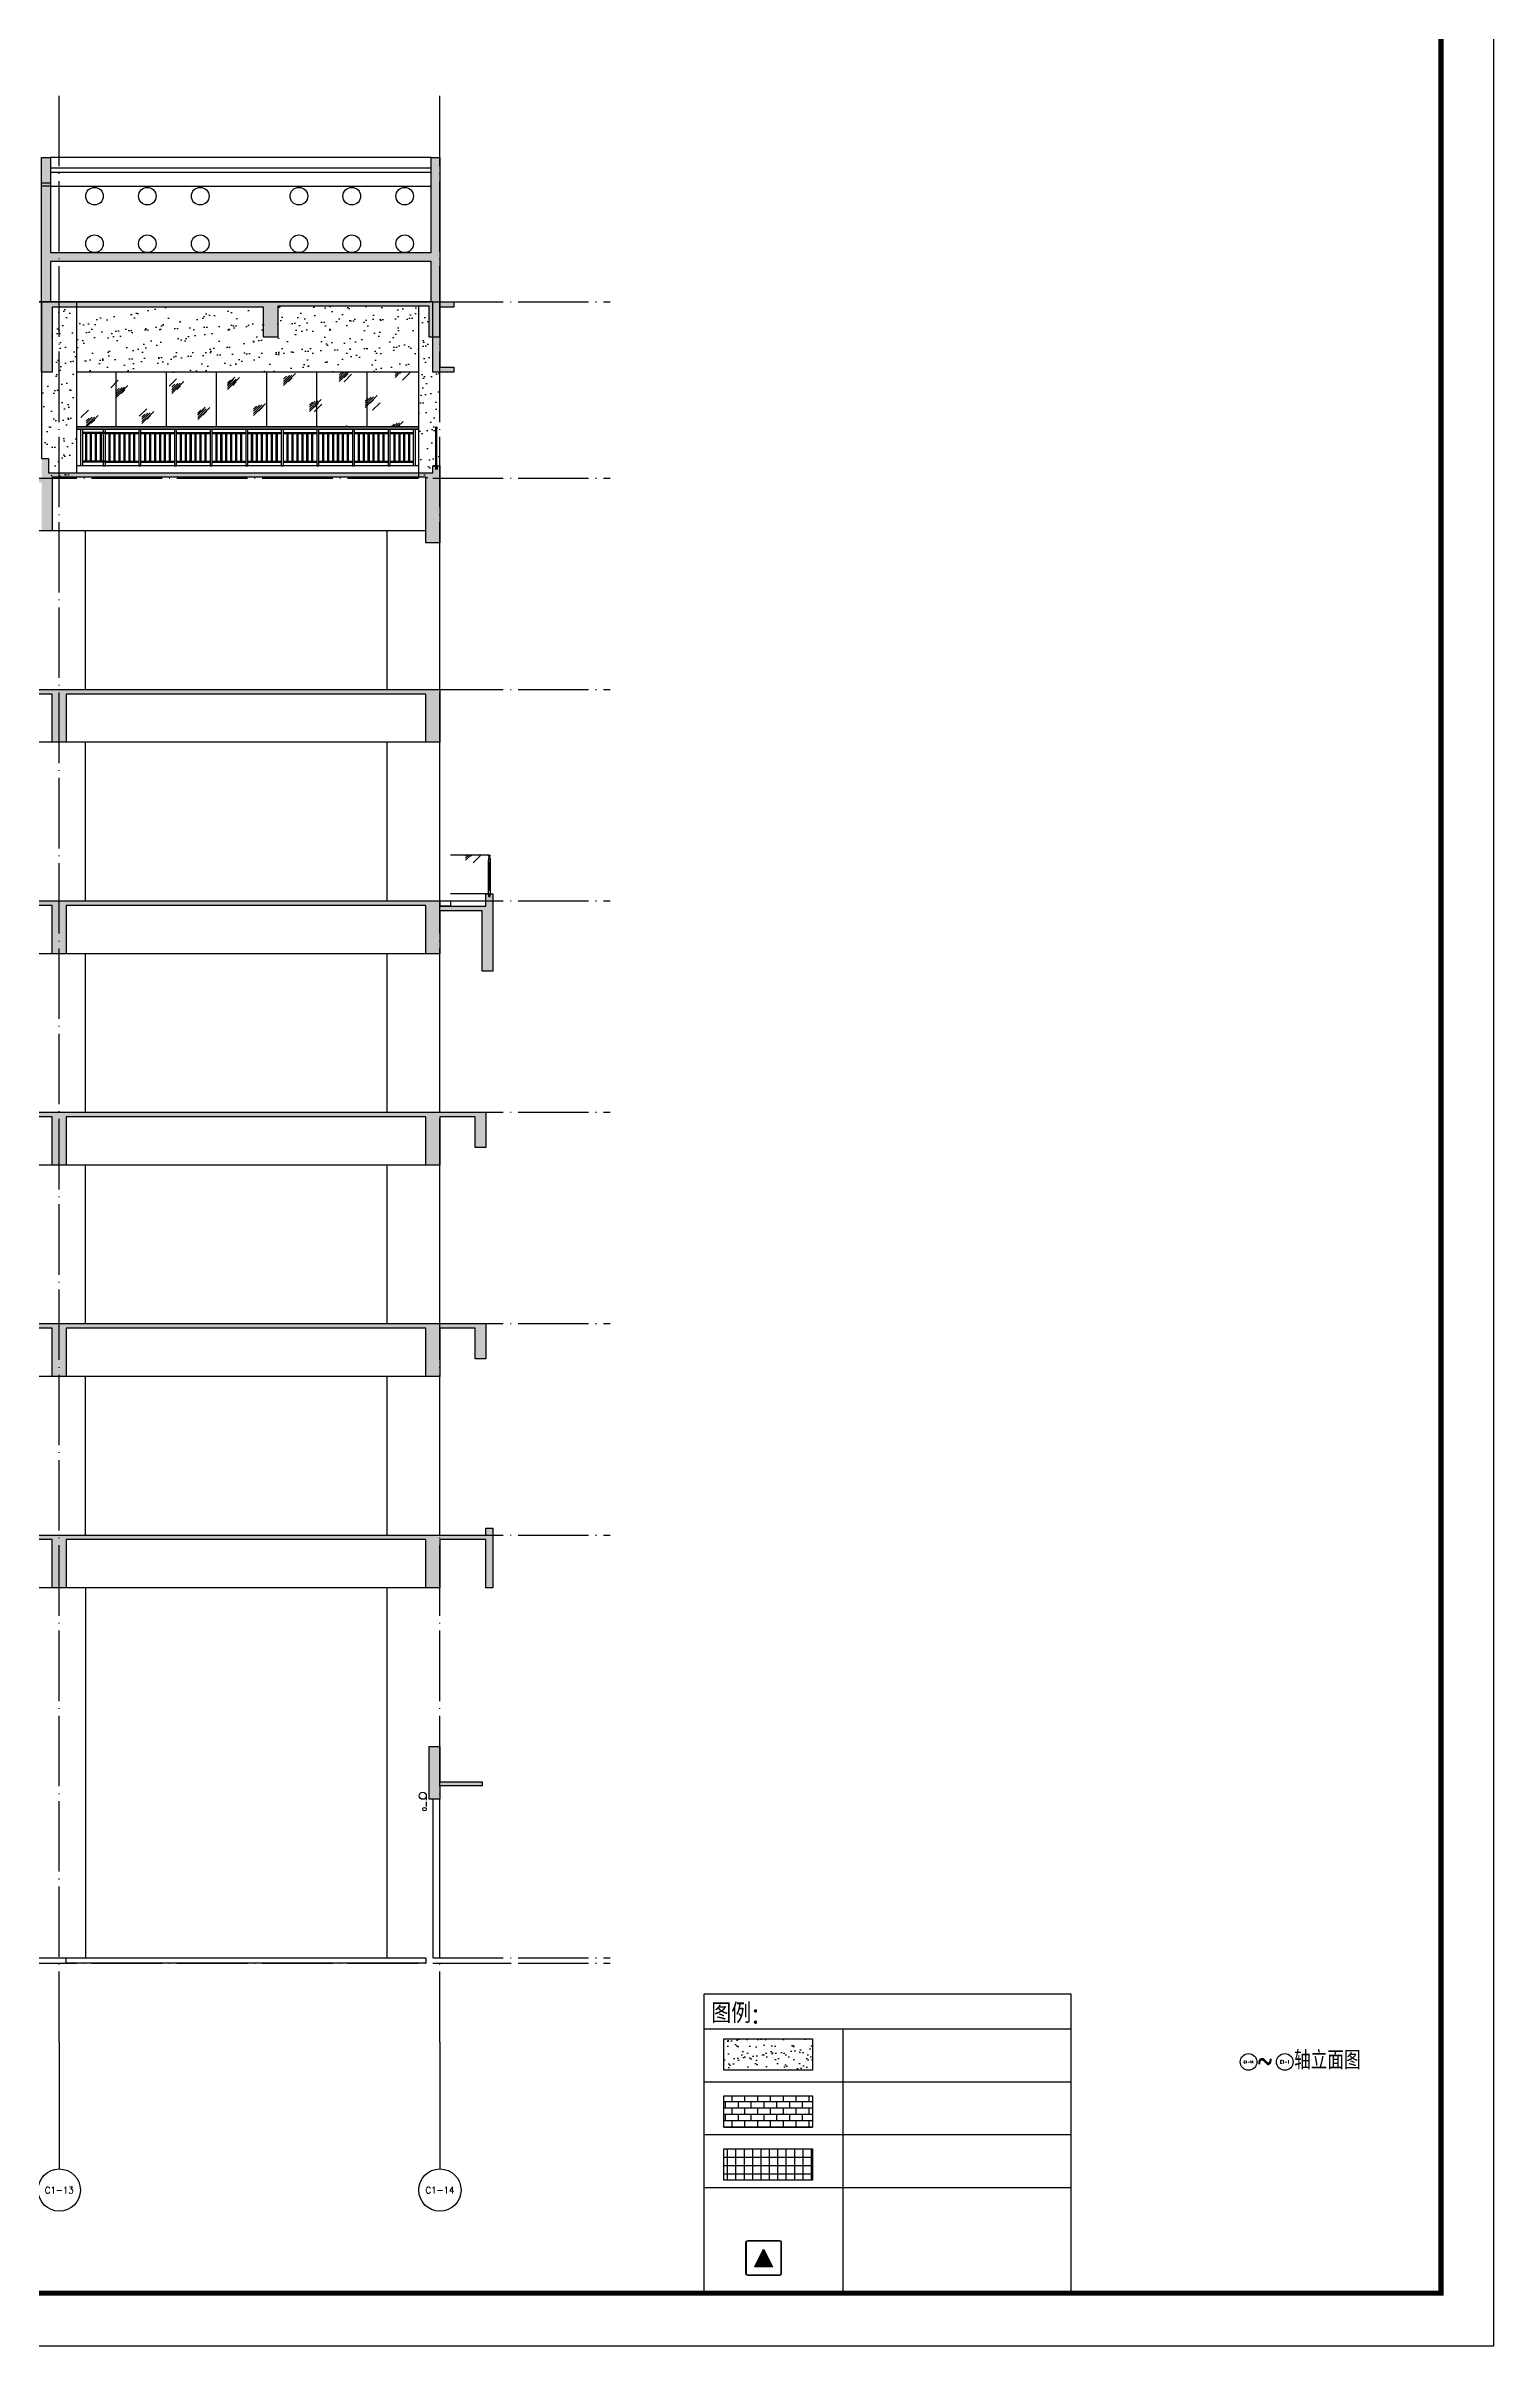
# Model space of a CAD drawing. Extents: x 6843040 to 15500510, y -6507076 to -4940511.
# Drawn here: x 8044196 to 8085278, y -5959321 to -5894044 of the extents above; entities that cross this region are included whole.
import ezdxf
from ezdxf.enums import TextEntityAlignment as Align

# ---------------------------------------------------------------- set-up
doc = ezdxf.new("R2010")
doc.units = 0
doc.header["$LTSCALE"] = 1000
doc.header["$MEASUREMENT"] = 0
for name, pattern in [('DASH', [0.35, 0.25, -0.1]), ('DASH_50', [0.175, 0.125, -0.05]), ('DOTE', [2.42, 2, -0.2, 0.02, -0.2])]:
    doc.linetypes.add(name, pattern=pattern)
for name, color, linetype in [('AXIS', 3, 'Continuous'), ('AXIS_TEXT', 7, 'Continuous'), ('COLUMN', 10, 'Continuous'), ('DOTE', 8, 'DOTE'), ('E_LINE_1', 1, 'Continuous'), ('E_LINE_3', 7, 'Continuous'), ('E_LINE_4', 5, 'Continuous'), ('E_LINE_5', 8, 'Continuous'), ('FLOOR', 9, 'Continuous'), ('plan-1', 40, 'Continuous'), ('PUB_HACTH', 8, 'Continuous'), ('PUB_HATCH', 8, 'Continuous'), ('PUB_TEXT', 7, 'Continuous'), ('PUB_TITLE', 4, 'Continuous'), ('RAIL', 163, 'Continuous'), ('S_SURFACE', 6, 'Continuous'), ('SURFACE', 6, 'Continuous'), ('WALL', 1, 'Continuous'), ('WALL6', 5, 'Continuous'), ('WINDOW', 4, 'Continuous'), ('剪力墙线', 211, 'Continuous')]:
    doc.layers.add(name, color=color, linetype=linetype)
doc.styles.add('_HZTXT', font='SIMPLEX', dxfattribs={"width": 0.9, "bigfont": 'HZTXT'})
doc.styles.add('_TCH_AXIS', font='COMPLEX', dxfattribs={"bigfont": 'GBCBIG'})
doc.styles.add('COMPLEX', font='COMPLEX')

# ---------------------------------------------------------------- blocks, each defined once
blk = doc.blocks.new('玻璃栏杆')
at = {"layer": 'WALL6'}
h = blk.add_hatch(dxfattribs=at)
h.set_pattern_fill('ANSI32', color=256, scale=2, style=0)
h.set_pattern_definition([(45, (9851662.931, -6509420.08), (-6.73519209, 6.73519209), []), (45, (9851667.421, -6509420.08), (-6.73519209, 6.73519209), [])])
h.paths.add_polyline_path([(7780230, -5913121), (7780164, -5913121), (7780164, -5913127), (7780230, -5913127)])
for p, q in [((7780230, -5912171), (7780170, -5912171)), ((7780170, -5912171), (7780170, -5913121)), ((7780193, -5913021), (7780193, -5912221)), ((7780200, -5913021), (7780200, -5912221)), ((7780230, -5913121), (7780230, -5912171)), ((7780170, -5913121), (7780230, -5913121))]:
    blk.add_line(p, q, dxfattribs=at)
for points in [[(7780175, -5912106), (7780175, -5912171)], [(7780193, -5912221), (7780206, -5912221)], [(7780206, -5912221), (7780206, -5913021)], [(7780225, -5912106), (7780225, -5912171)], [(7780193, -5913021), (7780206, -5913021)]]:
    blk.add_lwpolyline(points, dxfattribs=at)
for points in [[(7780193, -5912421), (7780183, -5912421), (7780183, -5912371), (7780193, -5912371)], [(7780206, -5912421), (7780216, -5912421), (7780216, -5912371), (7780206, -5912371)], [(7780164, -5913121), (7780230, -5913121), (7780230, -5913127), (7780164, -5913127)], [(7780193, -5912821), (7780183, -5912821), (7780183, -5912871), (7780193, -5912871)], [(7780206, -5912821), (7780216, -5912821), (7780216, -5912871), (7780206, -5912871)]]:
    blk.add_lwpolyline(points, close=True, dxfattribs=at)
at = {"layer": 'WALL6', "linetype": 'DASH', "ltscale": 0.05}
for points in [[(7780209, -5913196), (7780225, -5913196), (7780225, -5913130), (7780172, -5913130), (7780172, -5913196), (7780189, -5913196)], [(7780225, -5913196), (7780225, -5913130), (7780172, -5913130), (7780172, -5913196), (7780189, -5913196)], [(7780209, -5913191), (7780220, -5913191), (7780220, -5913135), (7780177, -5913135), (7780177, -5913191), (7780189, -5913191)], [(7780189, -5913191), (7780189, -5913196)], [(7780209, -5913191), (7780209, -5913196)]]:
    blk.add_lwpolyline(points, dxfattribs=at)
at = {"layer": 'WALL6'}
for radius in [25, 20]:
    blk.add_circle((7780200, -5912046), radius, dxfattribs=at)
blk.add_arc((7780200, -5912106), 25, 0, 180, dxfattribs=at)
blk = doc.blocks.new('z')
at = {"layer": 'E_LINE_4'}
for points in [[(7778397, -5908821), (7714122, -5908821)], [(7768747, -5913321), (7768747, -5908821)], [(7777297, -5913321), (7777297, -5908821)], [(7778797, -5913321), (7778797, -5908821)]]:
    blk.add_lwpolyline(points, dxfattribs=at)
blk = doc.blocks.new('gtdwer34')
at = {"layer": 'WALL6'}
h = blk.add_hatch(dxfattribs=at)
h.set_pattern_fill('ANSI32', color=256, scale=2, style=0)
h.set_pattern_definition([(45, (2115741.957, -882245.928), (-6.73519209, 6.73519209), []), (45, (2115746.447, -882245.928), (-6.73519209, 6.73519209), [])])
h.paths.add_polyline_path([(44309, -285947), (44243, -285947), (44243, -285953), (44309, -285953)])
for p, q in [((44261, -285909), (44261, -284869)), ((44291, -285909), (44291, -284869))]:
    blk.add_line(p, q, dxfattribs=at)
at = {"layer": 'WALL6', "linetype": 'DASH', "ltscale": 0.05}
for p, q in [((44261, -285947), (44261, -285909)), ((44291, -285947), (44291, -285909))]:
    blk.add_line(p, q, dxfattribs=at)
at = {"layer": 'WALL6'}
for points in [[(44250, -285924), (44250, -285920, 0.231992), (44261, -285909), (44291, -285909)], [(44303, -285924), (44303, -285920, -0.231992), (44291, -285909), (44286, -285909)]]:
    blk.add_lwpolyline(points, format="xyb", dxfattribs=at)
blk.add_lwpolyline([(44243, -285947), (44309, -285947), (44309, -285953), (44243, -285953)], close=True, dxfattribs=at)
blk.add_lwpolyline([(44303, -285920), (44250, -285920)], dxfattribs=at)
at = {"layer": 'WALL6', "linetype": 'DASH', "ltscale": 0.05}
for points in [[(44288, -286022), (44304, -286022), (44304, -285955), (44251, -285955), (44251, -286022), (44268, -286022)], [(44304, -286022), (44304, -285955), (44251, -285955), (44251, -286022), (44268, -286022)], [(44288, -286017), (44299, -286017), (44299, -285960), (44256, -285960), (44256, -286017), (44268, -286017)], [(44268, -286017), (44268, -286022)], [(44288, -286017), (44288, -286022)]]:
    blk.add_lwpolyline(points, dxfattribs=at)
at = {"layer": 'WALL6'}
for radius in [25, 20]:
    blk.add_circle((44276, -284849), radius, dxfattribs=at)
blk = doc.blocks.new('lg1')
at = {"layer": 'RAIL'}
for p, q in [((8181151, -6063316), (8180201, -6063316)), ((8181151, -6063346), (8180201, -6063346)), ((8181151, -6064126), (8180201, -6064126)), ((8181151, -6064156), (8180201, -6064156))]:
    blk.add_line(p, q, dxfattribs=at)
for points in [[(8180311, -6064126), (8180311, -6063346)], [(8180341, -6064126), (8180341, -6063346)], [(8180451, -6064126), (8180451, -6063346)], [(8180481, -6064126), (8180481, -6063346)], [(8180591, -6064126), (8180591, -6063346)], [(8180621, -6064126), (8180621, -6063346)], [(8180731, -6064126), (8180731, -6063346)], [(8180761, -6064126), (8180761, -6063346)], [(8180871, -6064126), (8180871, -6063346)], [(8180901, -6064126), (8180901, -6063346)], [(8181011, -6064126), (8181011, -6063346)], [(8181041, -6064126), (8181041, -6063346)]]:
    blk.add_lwpolyline(points, dxfattribs=at)
blk.add_lwpolyline([(8181151, -6063216), (8181211, -6063216), (8181211, -6064256), (8181151, -6064256)], close=True, dxfattribs=at)
blk = doc.blocks.new('消防救援标志')
at = {"layer": 'WALL'}
blk.add_hatch(color=256, dxfattribs=at).paths.add_polyline_path([(13378845, 1069457.5), (13377845, 1069457.5), (13378345, 1070457.5)])
for points in [[(13377445, 1070957.5), (13379245, 1070957.5, -0.41421356), (13379345, 1070857.5), (13379345, 1069057.5, -0.41421356), (13379245, 1068957.5), (13377445, 1068957.5, -0.41421356), (13377345, 1069057.5), (13377345, 1070857.5, -0.41421356)], [(13377445, 1070932.5), (13379245, 1070932.5, -0.41421356), (13379320, 1070857.5), (13379320, 1069057.5, -0.41421356), (13379245, 1068982.5), (13377445, 1068982.5, -0.41421356), (13377370, 1069057.5), (13377370, 1070857.5, -0.41421356)]]:
    blk.add_lwpolyline(points, format="xyb", close=True)
blk.add_lwpolyline([(13378845, 1069457.5), (13377845, 1069457.5), (13378345, 1070457.5)], close=True, dxfattribs=at)
blk = doc.blocks.new('_AXISO')
blk.add_circle((0, 0), 0.5)
at = {"layer": 'AXIS_TEXT', "style": 'COMPLEX', "width": 1.041667}
blk.add_attdef('A', text='', height=0.56, dxfattribs=at).set_placement((-0.25, -0.28), (0.25, -0.28), align=Align.FIT)

msp = doc.modelspace()

# ---------------------------------------------------------------- hatches: boundary and pattern name
at = {"layer": 'PUB_HACTH'}
h = msp.add_hatch(color=256, dxfattribs=at)
h.dxf.hatch_style = 1
h.paths.add_polyline_path([(8055121.1, -5897205.5), (8055371.1, -5897205.5), (8055371.1, -5902305.5), (8055071.1, -5902305.5), (8055071.1, -5901425.5), (8050771.1, -5901425.5), (8050771.1, -5902305.5), (8050371.1, -5902305.5), (8050371.1, -5901455.5), (8044371.1, -5901455.5), (8044371.1, -5903305.5), (8044071.1, -5903305.5), (8044067.3, -5901305.5), (8044071.1, -5897205.5), (8044321.1, -5897205.5), (8044321.1, -5899905.5), (8055121.1, -5899905.5)])
h.paths.add_polyline_path([(8044321.1, -5900155.5), (8044321.1, -5901305.5), (8055121.1, -5901305.5), (8055121.1, -5900155.5)], flags=16)
h = msp.add_hatch(dxfattribs=at)
h.set_pattern_fill('粉刷', color=256, scale=150, angle=45)
h.set_pattern_definition([(82.5, (0, 0), (-422.103955, 395.378137), [0, -456, 0, -510, 0, -487.5]), (52.5, (0, 0), (-223.241253, 974.09392), [0, -246, 0, -411, 0, -157.5]), (12.5, (-260.9, -260.9), (659.408782, 661.809715), [0, -150, 0, -540, 0, -705]), (2.5, (-260.9, -260.9), (451.51265, 823.878855), [0, -75, 0, -354, 0, -405])])
h.paths.add_polyline_path([(8045071.1, -5901455.5), (8044371.1, -5901455.5), (8044371.1, -5903305.5), (8044071.1, -5903305.5), (8044071.1, -5905755.5), (8044271.1, -5905755.5), (8044271.1, -5906305.5), (8045071.1, -5906305.5)])
h.paths.add_polyline_path([(8054771.1, -5901425.5), (8050771.1, -5901425.5), (8050771.1, -5902305.5), (8050371.1, -5902305.5), (8050371.1, -5901455.5), (8045071.1, -5901455.5), (8045071.1, -5903305.5), (8054771.1, -5903305.5)])
h.paths.add_polyline_path([(8055371.1, -5903305.5), (8055171.1, -5903305.5), (8055171.1, -5902305.5), (8055071.1, -5902305.5), (8055071.1, -5901425.5), (8054771.1, -5901425.5), (8054771.1, -5906305.5), (8055171.1, -5906305.5), (8055171.1, -5905955.5), (8055239, -5905951.7, 0.3123632), (8055256, -5905940), (8055256, -5904900.2, -0.236068), (8055246, -5904880.2, -1), (8055296, -5904880.2, -0.236068), (8055286, -5904900.2), (8055286, -5905940.2, 0.3091177), (8055303, -5905951.7), (8055371.1, -5905955.5)])
h = msp.add_hatch(color=256, dxfattribs=at)
h.dxf.hatch_style = 1
h.paths.add_polyline_path([(8055171.1, -5903305.5), (8055171.1, -5901305.5), (8055771.1, -5901305.5), (8055771.1, -5901455.5), (8055371.1, -5901455.5), (8055371.1, -5903155.5), (8055771.1, -5903155.5), (8055771.1, -5903305.5)])
h = msp.add_hatch(dxfattribs=at)
h.set_pattern_fill('玻璃1', color=256, scale=150, style=0)
h.set_pattern_definition([(45, (42900, 60), (-734.82537, 734.82537), [336, -864]), (45, (43044, 120), (-734.82537, 734.82537), [144, -1056]), (45, (42900, 120), (-734.82537, 734.82537), [240, -960]), (45, (42972, 60), (806.10173, -806.10173), [300, -900]), (45, (42900, 0), (-734.82537, 734.82537), [480, -720]), (45, (42900, 180), (-734.82537, 734.82537), [120, -1080])])
h.paths.add_polyline_path([(8045071.1, -5903305.5), (8054771.1, -5903305.5), (8054771.1, -5904855.5), (8045071.1, -5904855.5)])
h = msp.add_hatch(color=256, dxfattribs=at)
h.dxf.hatch_style = 1
h.paths.add_polyline_path([(8044071.1, -5906435.5), (8033971.1, -5906435.5), (8033971.1, -5907845.5), (8033571.1, -5907845.5), (8033571.1, -5906435.5), (8023171.1, -5906435.5), (8023171.1, -5907845.5), (8022771.1, -5907845.5), (8022771.1, -5906435.5), (8012371.1, -5906435.5), (8012371.1, -5907845.5), (8011971.1, -5907845.5), (8011971.1, -5906435.5), (8001571.1, -5906435.5), (8001571.1, -5907845.5), (8001171.1, -5907845.5), (8001171.1, -5906435.5), (7991096.1, -5906435.5), (7991096.1, -5907805.5), (7990696.1, -5907805.5), (7990696.1, -5905665.5), (7990346.1, -5905665.5), (7990286.1, -5905665.5), (7990286.1, -5905605.5), (7990846.1, -5905605.5), (7990846.1, -5905665.5), (7990796.1, -5905665.5), (7990796.1, -5906305.5), (8044071.1, -5906305.5), (8044071.1, -5905755.5), (8044271.1, -5905755.5), (8044271.1, -5906155.5), (8055171.1, -5906155.5), (8055171.1, -5905955.5), (8055371.1, -5905955.5), (8055371.1, -5908145.5), (8054971.1, -5908145.5), (8054971.1, -5906285.5), (8044371.1, -5906285.5), (8044371.1, -5907805.5), (8044071.1, -5907805.5)])
h = msp.add_hatch(color=256, dxfattribs=at)
h.dxf.hatch_style = 1
h.paths.add_polyline_path([(8055371.1, -5912305.5), (8055371.1, -5913805.5), (8054971.1, -5913805.5), (8054971.1, -5912435.5), (8044771.1, -5912435.5), (8044771.1, -5913805.5), (8044371.1, -5913805.5), (8044371.1, -5912435.5), (8033971.1, -5912435.5), (8033971.1, -5913805.5), (8033571.1, -5913805.5), (8033571.1, -5912435.5), (8023171.1, -5912435.5), (8023171.1, -5913805.5), (8022771.1, -5913805.5), (8022771.1, -5912435.5), (8012371.1, -5912435.5), (8012371.1, -5913805.5), (8011971.1, -5913805.5), (8011971.1, -5912435.5), (8001571.1, -5912435.5), (8001571.1, -5913805.5), (8001171.1, -5913805.5), (8001171.1, -5912435.5), (7991096.1, -5912435.5), (7991096.1, -5913805.5), (7990696.1, -5913805.5), (7990696.1, -5912305.5)])
edge = h.paths.add_edge_path()
edge.add_line((7930571.1, -5918305.5), (7930571.1, -5913805.5))
edge = h.paths.add_edge_path()
edge.add_line((7926171.1, -5913805.5), (7990446.1, -5913805.5))
edge = h.paths.add_edge_path()
edge.add_line((8043821.1, -5918305.5), (8043821.1, -5913805.5))
edge = h.paths.add_edge_path()
edge.add_line((8045321.1, -5918305.5), (8045321.1, -5913805.5))
edge = h.paths.add_edge_path(flags=16)
edge.add_line((8054971.1, -5913805.5), (7990696.1, -5913805.5))
edge = h.paths.add_edge_path()
edge.add_line((8033021.1, -5918305.5), (8033021.1, -5913805.5))
edge = h.paths.add_edge_path()
edge.add_line((8034521.1, -5918305.5), (8034521.1, -5913805.5))
edge = h.paths.add_edge_path()
edge.add_line((8022221.1, -5918305.5), (8022221.1, -5913805.5))
edge = h.paths.add_edge_path()
edge.add_line((8023721.1, -5918305.5), (8023721.1, -5913805.5))
edge = h.paths.add_edge_path()
edge.add_line((8011421.1, -5918305.5), (8011421.1, -5913805.5))
edge = h.paths.add_edge_path()
edge.add_line((8012921.1, -5918305.5), (8012921.1, -5913805.5))
edge = h.paths.add_edge_path()
edge.add_line((8000621.1, -5918305.5), (8000621.1, -5913805.5))
edge = h.paths.add_edge_path()
edge.add_line((8002121.1, -5918305.5), (8002121.1, -5913805.5))
edge = h.paths.add_edge_path()
edge.add_line((7990696.1, -5918305.5), (7990696.1, -5913805.5))
edge = h.paths.add_edge_path()
edge.add_line((7992196.1, -5918305.5), (7992196.1, -5913805.5))
edge = h.paths.add_edge_path()
edge.add_line((7988946.1, -5918305.5), (7988946.1, -5913805.5))
edge = h.paths.add_edge_path()
edge.add_line((7990446.1, -5918305.5), (7990446.1, -5913805.5))
edge = h.paths.add_edge_path()
edge.add_line((7979021.1, -5918305.5), (7979021.1, -5913805.5))
edge = h.paths.add_edge_path()
edge.add_line((7980521.1, -5918305.5), (7980521.1, -5913805.5))
edge = h.paths.add_edge_path()
edge.add_line((7968221.1, -5918305.5), (7968221.1, -5913805.5))
edge = h.paths.add_edge_path()
edge.add_line((7969721.1, -5918305.5), (7969721.1, -5913805.5))
edge = h.paths.add_edge_path()
edge.add_line((7957421.1, -5918305.5), (7957421.1, -5913805.5))
edge = h.paths.add_edge_path()
edge.add_line((7958921.1, -5918305.5), (7958921.1, -5913805.5))
edge = h.paths.add_edge_path()
edge.add_line((7946621.1, -5918305.5), (7946621.1, -5913805.5))
edge = h.paths.add_edge_path()
edge.add_line((7948121.1, -5918305.5), (7948121.1, -5913805.5))
edge = h.paths.add_edge_path()
edge.add_line((7935821.1, -5918305.5), (7935821.1, -5913805.5))
edge = h.paths.add_edge_path()
edge.add_line((7937321.1, -5918305.5), (7937321.1, -5913805.5))
edge = h.paths.add_edge_path()
edge.add_line((8053871.1, -5918305.5), (8053871.1, -5913805.5))
edge = h.paths.add_edge_path()
edge.add_line((8055371.1, -5918305.5), (8055371.1, -5913805.5))
h.paths.add_polyline_path([(8055371.1, -5918305.5), (8055371.1, -5918455.5), (8056671.1, -5918455.5), (8056671.1, -5918105.5), (8056871.1, -5918105.5), (8056871.1, -5920305.5), (8056571.1, -5920305.5), (8056571.1, -5918585.5), (8055371.1, -5918585.5), (8055371.1, -5919805.5), (8054971.1, -5919805.5), (8054971.1, -5918435.5), (8044771.1, -5918435.5), (8044771.1, -5919805.5), (8044371.1, -5919805.5), (8044371.1, -5918435.5), (8033971.1, -5918435.5), (8033971.1, -5919805.5), (8033571.1, -5919805.5), (8033571.1, -5918435.5), (8023171.1, -5918435.5), (8023171.1, -5919805.5), (8022771.1, -5919805.5), (8022771.1, -5918435.5), (8012371.1, -5918435.5), (8012371.1, -5919805.5), (8011971.1, -5919805.5), (8011971.1, -5918435.5), (8001571.1, -5918435.5), (8001571.1, -5919805.5), (8001171.1, -5919805.5), (8001171.1, -5918435.5), (7991096.1, -5918435.5), (7991096.1, -5919805.5), (7990696.1, -5919805.5), (7990696.1, -5918305.5)])
h.paths.add_polyline_path([(8056371.1, -5924305.5), (8056671.1, -5924305.5), (8056671.1, -5925305.5), (8056371.1, -5925305.5), (8056371.1, -5924435.5), (8055371.1, -5924435.5), (8055371.1, -5925805.5), (8054971.1, -5925805.5), (8054971.1, -5924435.5), (8044771.1, -5924435.5), (8044771.1, -5925805.5), (8044371.1, -5925805.5), (8044371.1, -5924435.5), (8033971.1, -5924435.5), (8033971.1, -5925805.5), (8033571.1, -5925805.5), (8033571.1, -5924435.5), (8023171.1, -5924435.5), (8023171.1, -5925805.5), (8022771.1, -5925805.5), (8022771.1, -5924435.5), (8012371.1, -5924435.5), (8012371.1, -5925805.5), (8011971.1, -5925805.5), (8011971.1, -5924435.5), (8001571.1, -5924435.5), (8001571.1, -5925805.5), (8001171.1, -5925805.5), (8001171.1, -5924435.5), (7991096.1, -5924435.5), (7991096.1, -5925805.5), (7990696.1, -5925805.5), (7990696.1, -5924305.5)])
h.paths.add_polyline_path([(8056371.1, -5930305.5), (8056671.1, -5930305.5), (8056671.1, -5931305.5), (8056371.1, -5931305.5), (8056371.1, -5930435.5), (8055371.1, -5930435.5), (8055371.1, -5931805.5), (8054971.1, -5931805.5), (8054971.1, -5930435.5), (8044771.1, -5930435.5), (8044771.1, -5931805.5), (8044371.1, -5931805.5), (8044371.1, -5930435.5), (8033971.1, -5930435.5), (8033971.1, -5931805.5), (8033571.1, -5931805.5), (8033571.1, -5930435.5), (8023171.1, -5930435.5), (8023171.1, -5931805.5), (8022771.1, -5931805.5), (8022771.1, -5930435.5), (8012371.1, -5930435.5), (8012371.1, -5931805.5), (8011971.1, -5931805.5), (8011971.1, -5930435.5), (8001571.1, -5930435.5), (8001571.1, -5931805.5), (8001171.1, -5931805.5), (8001171.1, -5930435.5), (7991096.1, -5930435.5), (7991096.1, -5931805.5), (7990696.1, -5931805.5), (7990696.1, -5930305.5)])
h.paths.add_polyline_path([(7990696.1, -5936305.5), (8056671.1, -5936305.5), (8056671.1, -5936105.5), (8056871.1, -5936105.5), (8056871.1, -5937805.5), (8056671.1, -5937805.5), (8056671.1, -5936435.5), (8055371.1, -5936435.5), (8055371.1, -5937805.5), (8054971.1, -5937805.5), (8054971.1, -5936435.5), (8044771.1, -5936435.5), (8044771.1, -5937805.5), (8044371.1, -5937805.5), (8044371.1, -5936435.5), (8033971.1, -5936435.5), (8033971.1, -5937805.5), (8033571.1, -5937805.5), (8033571.1, -5936435.5), (8023171.1, -5936435.5), (8023171.1, -5937805.5), (8022771.1, -5937805.5), (8022771.1, -5936435.5), (8012371.1, -5936435.5), (8012371.1, -5937805.5), (8011971.1, -5937805.5), (8011971.1, -5936435.5), (8001571.1, -5936435.5), (8001571.1, -5937805.5), (8001171.1, -5937805.5), (8001171.1, -5936435.5), (7991096.1, -5936435.5), (7991096.1, -5937805.5), (7990696.1, -5937805.5)])
h = msp.add_hatch(dxfattribs=at)
h.set_pattern_fill('玻璃1', color=256, scale=150, style=0)
h.set_pattern_definition([(45, (44902.3, -13639.8), (-734.82537, 734.82537), [336, -864]), (45, (45046.3, -13579.8), (-734.82537, 734.82537), [144, -1056]), (45, (44902.3, -13579.8), (-734.82537, 734.82537), [240, -960]), (45, (44974.3, -13639.8), (806.10173, -806.10173), [300, -900]), (45, (44902.3, -13699.8), (-734.82537, 734.82537), [480, -720]), (45, (44902.3, -13519.8), (-734.82537, 734.82537), [120, -1080])])
h.paths.add_polyline_path([(8055671.1, -5917005.3), (8056773.4, -5917005.3), (8056773.4, -5918105.5), (8055671.1, -5918105.5)])
h = msp.add_hatch(color=256, dxfattribs=at)
h.dxf.hatch_style = 1
h.paths.add_polyline_path([(8055371.1, -5943425.5), (8055371.1, -5943805.5), (8055071.1, -5943805.5), (8055071.1, -5942305.5), (8055371.1, -5942305.5), (8055371.1, -5943305.5), (8056571.1, -5943305.5), (8056571.1, -5943425.5)])
h = msp.add_hatch(dxfattribs=at)
h.set_pattern_fill('AR-B816', color=256, scale=150)
h.set_pattern_definition([(0, (516272.98, 165851.47), (0, 181.9656), []), (90, (516272.98, 165851.47), (-181.9656, 181.9656), [181.9656, -181.9656])])
h.paths.add_polyline_path([(8063431.6, -5952220.9), (8065943.2, -5952220.9), (8065943.2, -5953112), (8063431.6, -5953112)])
h = msp.add_hatch(dxfattribs=at)
h.set_pattern_fill('ANSI37', color=256, scale=150, angle=45)
h.set_pattern_definition([(90, (256604.48, 165851.47), (-238.125, 0), []), (180, (256604.48, 165851.47), (-1e-14, -238.125), [])])
h.paths.add_polyline_path([(8063431.6, -5953720.9), (8065943.2, -5953720.9), (8065943.2, -5954612), (8063431.6, -5954612)])
at = {"layer": 'PUB_HATCH'}
h = msp.add_hatch(dxfattribs=at)
h.set_pattern_fill('粉刷', color=256, scale=100)
h.set_pattern_definition([(37.5, (-628266.94, -5461733.62), (-12.598672, 385.364754), [0, -304, 0, -340, 0, -325]), (7.5, (-628266.94, -5461733.6), (353.95534, 564.429213), [0, -164, 0, -274, 0, -105]), (327.5, (-628512.94, -5461733.62), (622.828372, 1.131811), [0, -100, 0, -360, 0, -470]), (317.5, (-628512.94, -5461733.6), (601.22532, 175.535113), [0, -50, 0, -236, 0, -270])])
h.paths.add_polyline_path([(8063431.6, -5950603.6), (8065943.2, -5950603.6), (8065943.2, -5951494.8), (8063431.6, -5951494.8)])

# ---------------------------------------------------------------- linework, layer by layer
for p, q in [((8062858.5, -5950320.5), (8073277.5, -5950320.5)), ((8062858.5, -5950320.5), (8073277.5, -5950320.5)), ((8062858.5, -5950320.5), (8073277.5, -5950320.5)), ((8062858.5, -5950320.5), (8073277.5, -5950320.5)), ((8066807.9, -5950320.5), (8066807.9, -5957820.5)), ((8062858.5, -5951820.5), (8073277.5, -5951820.5)), ((8062858.5, -5953320.5), (8073277.5, -5953320.5)), ((8062858.5, -5953320.5), (8073277.5, -5953320.5)), ((8062858.5, -5954820.5), (8073277.5, -5954820.5))]:
    msp.add_line(p, q)
msp.add_lwpolyline([(8055371.1, -5918305.5), (8055671.1, -5918305.5), (8055671.1, -5918455.5)])
msp.add_lwpolyline([(8062858.5, -5957820.5), (8073277.5, -5957820.5), (8073277.5, -5949330.6), (8062858.5, -5949330.6)], close=True)
at = {"layer": 'AXIS'}
for p, q in [((8044571.1, -5950696.1), (8044571.1, -5954295.8)), ((8055371.1, -5950696.1), (8055371.1, -5954295.8))]:
    msp.add_line(p, q, dxfattribs=at)
at = {"layer": 'COLUMN'}
for points in [[(7990696.1, -5912305.5), (8055371.1, -5912305.5), (8055371.1, -5913805.5), (8054971.1, -5913805.5), (8054971.1, -5912435.5), (8044771.1, -5912435.5), (8044771.1, -5913805.5), (8044371.1, -5913805.5), (8044371.1, -5912435.5), (8033971.1, -5912435.5)], [(7990696.1, -5918305.5), (8055371.1, -5918305.5)], [(8055371.1, -5918305.5), (8055371.1, -5918455.5), (8056671.1, -5918455.5), (8056671.1, -5918105.5), (8056871.1, -5918105.5), (8056871.1, -5920305.5), (8056571.1, -5920305.5), (8056571.1, -5918585.5), (8055371.1, -5918585.5), (8055371.1, -5919805.5), (8054971.1, -5919805.5), (8054971.1, -5918435.5), (8044771.1, -5918435.5), (8044771.1, -5919805.5), (8044371.1, -5919805.5), (8044371.1, -5918435.5), (8033971.1, -5918435.5)], [(7990696.1, -5924305.5), (8056371.1, -5924305.5)], [(8056371.1, -5924305.5), (8056671.1, -5924305.5), (8056671.1, -5925305.5), (8056371.1, -5925305.5), (8056371.1, -5924435.5), (8055371.1, -5924435.5), (8055371.1, -5925805.5), (8054971.1, -5925805.5), (8054971.1, -5924435.5), (8044771.1, -5924435.5), (8044771.1, -5925805.5), (8044371.1, -5925805.5), (8044371.1, -5924435.5), (8033971.1, -5924435.5)], [(7990696.1, -5930305.5), (8056371.1, -5930305.5)], [(8056371.1, -5930305.5), (8056671.1, -5930305.5), (8056671.1, -5931305.5), (8056371.1, -5931305.5), (8056371.1, -5930435.5), (8055371.1, -5930435.5), (8055371.1, -5931805.5), (8054971.1, -5931805.5), (8054971.1, -5930435.5), (8044771.1, -5930435.5), (8044771.1, -5931805.5), (8044371.1, -5931805.5), (8044371.1, -5930435.5), (8033971.1, -5930435.5)], [(7990696.1, -5936305.5), (8056671.1, -5936305.5), (8056671.1, -5936105.5), (8056871.1, -5936105.5), (8056871.1, -5937805.5), (8056671.1, -5937805.5), (8056671.1, -5936435.5), (8055371.1, -5936435.5), (8055371.1, -5937805.5), (8054971.1, -5937805.5), (8054971.1, -5936435.5), (8044771.1, -5936435.5), (8044771.1, -5937805.5), (8044371.1, -5937805.5), (8044371.1, -5936435.5), (8033971.1, -5936435.5)], [(8055371.1, -5943425.5), (8055371.1, -5943805.5), (8055071.1, -5943805.5), (8055071.1, -5942305.5), (8055371.1, -5942305.5), (8055371.1, -5943305.5), (8056571.1, -5943305.5), (8056571.1, -5943425.5), (8055371.1, -5943425.5)], [(8055371.1, -5948455.5), (8057374.7, -5948455.5)]]:
    msp.add_lwpolyline(points, dxfattribs=at)
msp.add_lwpolyline([(8044771.1, -5948305.5), (8054971.1, -5948305.5), (8054971.1, -5948455.5), (8044771.1, -5948455.5)], close=True, dxfattribs=at)
at = {"layer": 'DOTE'}
for p, q in [((8044571.1, -5950696.1), (8044571.1, -5895305.5)), ((8055371.1, -5950696.1), (8055371.1, -5895305.5)), ((7917230.6, -5901305.5), (8060198.7, -5901305.5)), ((7917230.6, -5906305.5), (8060198.7, -5906305.5)), ((7917230.6, -5912305.5), (8060198.7, -5912305.5)), ((7917230.6, -5918305.5), (8060198.7, -5918305.5)), ((7917230.6, -5924305.5), (8060198.7, -5924305.5)), ((7917230.6, -5930305.5), (8060198.7, -5930305.5)), ((7917230.6, -5936305.5), (8060198.7, -5936305.5)), ((7917230.6, -5948305.5), (8060198.7, -5948305.5)), ((7917230.6, -5948455.5), (8060198.7, -5948455.5))]:
    msp.add_line(p, q, dxfattribs=at)
at = {"layer": 'E_LINE_1'}
msp.add_lwpolyline([(8055121.1, -5897205.5), (8055371.1, -5897205.5), (8055371.1, -5902305.5), (8055071.1, -5902305.5), (8055071.1, -5901425.5), (8050771.1, -5901425.5), (8050771.1, -5902305.5), (8050371.1, -5902305.5), (8050371.1, -5901455.5), (8044371.1, -5901455.5), (8044371.1, -5903305.5), (8044071.1, -5903305.5), (8044067.3, -5901305.5), (8044071.1, -5897205.5), (8044321.1, -5897205.5), (8044321.1, -5899905.5), (8055121.1, -5899905.5)], close=True, dxfattribs=at)
for points in [[(8044321.1, -5900155.5), (8044321.1, -5901305.5), (8055121.1, -5901305.5), (8055121.1, -5900155.5), (8044321.1, -5900155.5)], [(8055171.1, -5903305.5), (8055171.1, -5901305.5), (8055771.1, -5901305.5), (8055771.1, -5901455.5), (8055371.1, -5901455.5), (8055371.1, -5903155.5), (8055771.1, -5903155.5), (8055771.1, -5903305.5), (8055171.1, -5903305.5)], [(8044071.1, -5905755.5), (8044271.1, -5905755.5), (8044271.1, -5906155.5), (8055171.1, -5906155.5), (8055171.1, -5905955.5), (8055371.1, -5905955.5), (8055371.1, -5908145.5), (8054971.1, -5908145.5), (8054971.1, -5906285.5), (8044371.1, -5906285.5), (8044371.1, -5907805.5), (8044071.1, -5907805.5)]]:
    msp.add_lwpolyline(points, dxfattribs=at)
at = {"layer": 'E_LINE_3'}
for points in [[(8063431.6, -5950603.6), (8065943.2, -5950603.6), (8065943.2, -5951494.8), (8063431.6, -5951494.8)], [(8063431.6, -5952220.9), (8065943.2, -5952220.9), (8065943.2, -5953112), (8063431.6, -5953112)], [(8063431.6, -5953720.9), (8065943.2, -5953720.9), (8065943.2, -5954612), (8063431.6, -5954612)]]:
    msp.add_lwpolyline(points, close=True, dxfattribs=at)
at = {"layer": 'E_LINE_4'}
for points in [[(8054971.1, -5937805.5), (7990696.1, -5937805.5)], [(8045321.1, -5948305.5), (8045321.1, -5937805.5)], [(8053871.1, -5948305.5), (8053871.1, -5937805.5)]]:
    msp.add_lwpolyline(points, dxfattribs=at)
at = {"layer": 'E_LINE_5'}
for points in [[(8055121.1, -5897205.5), (8044321.1, -5897205.5)], [(8055171.1, -5901305.5), (7996996.1, -5901305.5)], [(8045071.1, -5906155.5), (8045071.1, -5901305.5), (8044071.1, -5901305.5), (8044071.1, -5905755.5)], [(8054771.1, -5906305.5), (8054771.1, -5901425.5)], [(8054771.1, -5903305.5), (8045071.1, -5903305.5)], [(8046188.8, -5904855.5), (8046188.8, -5903305.5)], [(8047611.7, -5904855.5), (8047611.7, -5903305.5)], [(8049034.5, -5904855.5), (8049034.5, -5903305.5)], [(8050457.4, -5904855.5), (8050457.4, -5903305.5)], [(8051880.3, -5904855.5), (8051880.3, -5903305.5)], [(8053303.2, -5904855.5), (8053303.2, -5903305.5)], [(8054771.1, -5905955.5), (8045071.1, -5905955.5)]]:
    msp.add_lwpolyline(points, dxfattribs=at)
at = {"layer": 'FLOOR'}
for centre in [(8045571.1, -5898305.5), (8047071.1, -5898305.5), (8048571.1, -5898305.5), (8051371.1, -5898305.5), (8052871.1, -5898305.5), (8054371.1, -5898305.5), (8045571.1, -5899655.5), (8047071.1, -5899655.5), (8048571.1, -5899655.5), (8051371.1, -5899655.5), (8052871.1, -5899655.5), (8054371.1, -5899655.5)]:
    msp.add_circle(centre, 250, dxfattribs=at)
at = {"layer": 'plan-1'}
msp.add_lwpolyline([(8044070.7, -5897925.6), (8044321.1, -5897925.6), (8044321.1, -5898025.5), (8044070.7, -5898025.5)], close=True, dxfattribs=at)
at = {"layer": 'PUB_TEXT'}
for centre in [(8078314.4, -5951259), (8079342.5, -5951259)]:
    msp.add_circle(centre, 236.2, dxfattribs=at)
at = {"layer": 'PUB_TITLE'}
msp.add_lwpolyline([(7906927.5, -5959320.5), (8085277.5, -5959320.5), (8085277.5, -5833170.5), (7906927.5, -5833170.5)], close=True, dxfattribs=at)
at = {"layer": 'PUB_TITLE', "const_width": 150}
msp.add_lwpolyline([(7910677.5, -5957820.5), (8083777.5, -5957820.5), (8083777.5, -5834670.5), (7910677.5, -5834670.5)], close=True, dxfattribs=at)
at = {"layer": 'RAIL'}
for p, q in [((8045881.1, -5905015.5), (8045231.1, -5905015.5)), ((8045881.1, -5905045.5), (8045231.1, -5905045.5)), ((8053961.1, -5905015.5), (8054611.1, -5905015.5)), ((8053961.1, -5905045.5), (8054611.1, -5905045.5)), ((8045881.1, -5905825.5), (8045231.1, -5905825.5)), ((8045881.1, -5905855.5), (8045231.1, -5905855.5)), ((8053961.1, -5905825.5), (8054611.1, -5905825.5)), ((8053961.1, -5905855.5), (8054611.1, -5905855.5))]:
    msp.add_line(p, q, dxfattribs=at)
for points in [[(8054771.1, -5904855.5), (8045071.1, -5904855.5)], [(8045071.1, -5904855.5), (8054771.1, -5904855.5)], [(8054771.1, -5904915.5), (8045071.1, -5904915.5)], [(8045071.1, -5904915.5), (8054771.1, -5904915.5)], [(8045171.1, -5904915.5), (8045171.1, -5905955.5)], [(8045231.1, -5904915.5), (8045231.1, -5905955.5)], [(8045321.1, -5905825.5), (8045321.1, -5905045.5)], [(8045351.1, -5905825.5), (8045351.1, -5905045.5)], [(8045461.1, -5905825.5), (8045461.1, -5905045.5)], [(8045491.1, -5905825.5), (8045491.1, -5905045.5)], [(8045601.1, -5905825.5), (8045601.1, -5905045.5)], [(8045631.1, -5905825.5), (8045631.1, -5905045.5)], [(8045741.1, -5905825.5), (8045741.1, -5905045.5)], [(8045771.1, -5905825.5), (8045771.1, -5905045.5)], [(8054071.1, -5905825.5), (8054071.1, -5905045.5)], [(8054101.1, -5905825.5), (8054101.1, -5905045.5)], [(8054211.1, -5905825.5), (8054211.1, -5905045.5)], [(8054241.1, -5905825.5), (8054241.1, -5905045.5)], [(8054351.1, -5905825.5), (8054351.1, -5905045.5)], [(8054381.1, -5905825.5), (8054381.1, -5905045.5)], [(8054491.1, -5905825.5), (8054491.1, -5905045.5)], [(8054521.1, -5905825.5), (8054521.1, -5905045.5)], [(8054611.1, -5904915.5), (8054611.1, -5905955.5)], [(8054671.1, -5904915.5), (8054671.1, -5905955.5)], [(8056773.4, -5917005.3), (8055671.1, -5917005.3)], [(8056773.4, -5918105.5), (8055671.1, -5918105.5)]]:
    msp.add_lwpolyline(points, dxfattribs=at)
msp.add_lwpolyline([(8053961.1, -5904915.5), (8053901.1, -5904915.5), (8053901.1, -5905955.5), (8053961.1, -5905955.5)], close=True, dxfattribs=at)
at = {"layer": 'S_SURFACE'}
msp.add_lwpolyline([(8055121.1, -5897511.3), (8044321.1, -5897511.3), (8044321.1, -5897625.6), (8055121.1, -5897625.6)], close=True, dxfattribs=at)
at = {"layer": 'SURFACE'}
msp.add_lwpolyline([(8055371.1, -5918305.5), (8055671.1, -5918305.5), (8055671.1, -5918455.5), (8055371.1, -5918455.5)], close=True, dxfattribs=at)
at = {"layer": 'WINDOW'}
msp.add_lwpolyline([(8044321.1, -5898025.5), (8055121.1, -5898025.5)], dxfattribs=at)
at = {"layer": '剪力墙线', "linetype": 'DASH_50'}
msp.add_lwpolyline([(8054985.8, -5943705.5), (8054985.8, -5944085.1)], dxfattribs=at)
at = {"layer": '剪力墙线'}
msp.add_lwpolyline([(8055371.1, -5948305.5), (8055371.1, -5943805.5), (8055171.1, -5943805.5), (8055171.1, -5948305.5)], close=True, dxfattribs=at)
for centre, radius in [((8054885.8, -5943705.5), 100), ((8054935.8, -5944085.1), 50)]:
    msp.add_circle(centre, radius, dxfattribs=at)

# ---------------------------------------------------------------- block references
for name, p in [('gtdwer34', (8010994.6, -5620031.4)), ('z', (276573.7, 1015.5)), ('z', (276573.7, -4984.5)), ('玻璃栏杆', (276573.7, -4984.5)), ('z', (276573.7, -10984.5)), ('z', (276573.7, -16984.5)), ('z', (276573.7, -22984.5))]:
    msp.add_blockref(name, p)
at = {"xscale": 0.5, "yscale": 0.5, "zscale": 0.5}
msp.add_blockref('消防救援标志', (1375382.5, -6491802.5), dxfattribs=at)
at = {"layer": 'AXIS'}
ref = msp.add_blockref('_AXISO', (8044571.1, -5954895.8), dxfattribs=dict(at, xscale=1200, yscale=1200, zscale=1200))
ref.add_attrib('A', 'C1-13', dxfattribs={"layer": 'AXIS_TEXT', "height": 188.88, "style": '_TCH_AXIS'}).set_placement((8044161.9, -5954990.3), (8044980.3, -5954990.3), align=Align.FIT)
ref = msp.add_blockref('_AXISO', (8055371.1, -5954895.8), dxfattribs=dict(at, xscale=1200, yscale=1200, zscale=1200))
ref.add_attrib('A', 'C1-14', dxfattribs={"layer": 'AXIS_TEXT', "height": 185.02, "style": '_TCH_AXIS'}).set_placement((8054961.4, -5954988.3), (8055780.8, -5954988.3), align=Align.FIT)
at = {"layer": 'E_LINE_1', "xscale": -1}
for p in [(16227031.6, 158300.9), (16228041.6, 158300.9), (16229051.6, 158300.9), (16230061.6, 158300.9), (16231071.6, 158300.9), (16232081.6, 158300.9), (16233091.6, 158300.9), (16234101.6, 158300.9)]:
    msp.add_blockref('lg1', p, dxfattribs=at)

# ---------------------------------------------------------------- texts
at = {"layer": 'PUB_TEXT', "style": '_HZTXT'}
msp.add_text('图例:', height=563.92, dxfattribs=at).set_placement((8063073.8, -5950156.9))
at = {"layer": 'PUB_TEXT', "style": '_HZTXT', "width": 0.9}
for s, height, p, p2 in [('C1-14', 68.3, (8078176.8, -5951293.2), (8078452, -5951293.2)), ('C1-1', 92.01, (8079208.4, -5951305), (8079476.6, -5951305))]:
    msp.add_text(s, height=height, dxfattribs=at).set_placement(p, p2, align=Align.FIT)
at = {"layer": 'PUB_TEXT', "style": '_HZTXT'}
for s, width, p in [('~', 0.774, (8078576.9, -5951469)), ('轴立面图', 0.9, (8079605, -5951469))]:
    msp.add_text(s, height=525, dxfattribs=dict(at, width=width)).set_placement(p)

doc.saveas('drawing.dxf')
